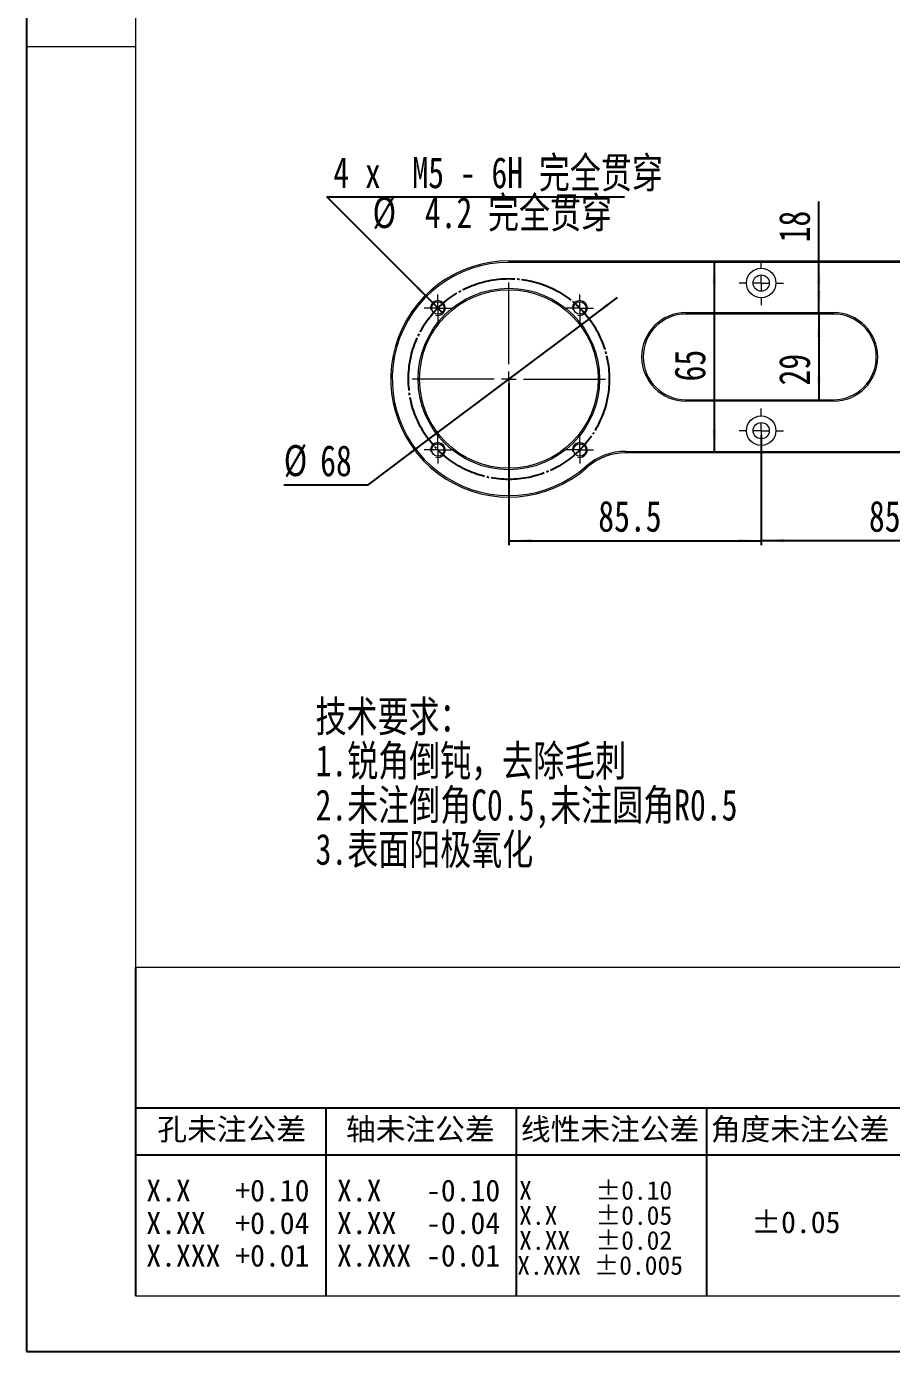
# Model space of a CAD drawing. Header units: millimetres. Extents: x 12 to 1160, y 8 to 1479.
# Drawn here: x 12 to 501, y 8 to 756 of the extents above; entities that cross this region are included whole.
import ezdxf

# ---------------------------------------------------------------- set-up
doc = ezdxf.new("R2010")
doc.units = ezdxf.units.MM
doc.linetypes.add('SLD-中心线', pattern=[34.29, 30.48, -1.27, 1.27, -1.27])
doc.linetypes.add('SLD-实线', pattern=[0])
for name, color, linetype in [('FORMAT', 7, 'SLD-实线'), ('SLD-0', 179, 'SLD-实线'), ('中心线层', 1, 'SLD-中心线'), ('图框', 7, 'SLD-实线'), ('标注层', 96, 'SLD-实线')]:
    doc.layers.add(name, color=color, linetype=linetype)
doc.layers.add('粗实线', color=7, linetype='SLD-实线', lineweight=15)
doc.styles.add('SLDTEXTSTYLE0', font='HYSWLONGFANGSONG.TTF', dxfattribs={"bigfont": 'bigfont'})
doc.styles.add('SLDTEXTSTYLE1', font='SIMSUN.TTC')
doc.styles.add('SLDTEXTSTYLE2', font='SIMSUN.TTC', dxfattribs={"bigfont": 'bigfont'})
doc.styles.add('SLDTEXTSTYLE3', font='HYSWLONGFANGSONG.TTF')
doc.dimstyles.new('SLDDIMSTYLE2', dxfattribs={"dimtxt": 17.5, "dimasz": 13, "dimexe": 0, "dimexo": 0.0625, "dimgap": 4.375, "dimtad": 1, "dimdec": 3, "dimlfac": 3, "dimrnd": 1e-09, "dimzin": 12, "dimdsep": 46, "dimtxsty": 'SLDTEXTSTYLE3', "dimsah": 1, "dimcen": 0.09, "dimadec": 0, "dimazin": 3, "dimtfac": 1, "dimtdec": 3, "dimtofl": 0, "dimtmove": 0, "dimatfit": 3, "dimfxl": 0, "dimfrac": 2, "dimtolj": 1, "dimtzin": 12, "dimarcsym": 0})
doc.dimstyles.new('SLDDIMSTYLE3', dxfattribs={"dimtxt": 17.5, "dimasz": 13, "dimexe": 0, "dimexo": 0.0625, "dimgap": 4.375, "dimtad": 1, "dimdec": 3, "dimlfac": 3, "dimrnd": 1e-09, "dimzin": 12, "dimdsep": 46, "dimtxsty": 'SLDTEXTSTYLE3', "dimsah": 1, "dimcen": 0.09, "dimadec": 0, "dimazin": 3, "dimtfac": 1, "dimtdec": 3, "dimtmove": 0, "dimatfit": 0, "dimfxl": 0, "dimfrac": 2, "dimtolj": 1, "dimtzin": 12, "dimarcsym": 0})
doc.dimstyles.new('SLDDIMSTYLE7', dxfattribs={"dimtxt": 17.5, "dimasz": 13, "dimexe": 0, "dimexo": 0.0625, "dimgap": 4.375, "dimtad": 0, "dimtih": 1, "dimtoh": 1, "dimdec": 0, "dimlfac": 3, "dimrnd": 1e-09, "dimzin": 12, "dimdsep": 46, "dimtxsty": 'SLDTEXTSTYLE3', "dimblk1": 'NONE', "dimsah": 1, "dimcen": 0, "dimadec": 0, "dimazin": 3, "dimtfac": 1, "dimtdec": 3, "dimtmove": 0, "dimatfit": 3, "dimldrblk": 'NONE', "dimfxl": 0, "dimfrac": 2, "dimtolj": 1, "dimtzin": 12, "dimarcsym": 0})
doc.dimstyles.new('SLDDIMSTYLE9', dxfattribs={"dimtxt": 17.5, "dimasz": 13, "dimexe": 0, "dimexo": 0.0625, "dimgap": 4.375, "dimtad": 0, "dimtih": 1, "dimtoh": 1, "dimdec": 3, "dimlfac": 3, "dimrnd": 1e-09, "dimzin": 12, "dimdsep": 46, "dimtxsty": 'SLDTEXTSTYLE3', "dimsah": 1, "dimcen": 0, "dimadec": 0, "dimazin": 3, "dimtfac": 1, "dimtdec": 3, "dimtmove": 0, "dimatfit": 3, "dimfxl": 0, "dimfrac": 2, "dimtolj": 1, "dimtzin": 12, "dimarcsym": 0})

# ---------------------------------------------------------------- blocks, each defined once
blk = doc.blocks.new('SW_NOTE_0')
at = {"layer": 'SLD-0', "color": 0, "char_height": 17.5, "attachment_point": 1, "style": 'SLDTEXTSTYLE0'}
for s, insert in [('\\M+18B5A术\\M+19776\\M+18B81\\M+18146', (0, 22.56)), ('1.锐\\M+18A70\\M+1937C钝\\M+18143\\M+18B8E\\M+18F9C\\M+196D1\\M+18E68', (0, -2.44)), ('2.\\M+196A2\\M+1928D\\M+1937C\\M+18A70C0.5,\\M+196A2\\M+1928D圆\\M+18A70R0.5', (0, -27.44)), ('3.\\M+1955C\\M+196CA阳极氧\\M+189BB', (0, -52.44))]:
    blk.add_mtext(s, dxfattribs=dict(at, insert=insert))
blk = doc.blocks.new('SW_NOTE_1')
at = {"layer": 'FORMAT', "color": 0, "char_height": 12.3125, "attachment_point": 2, "style": 'SLDTEXTSTYLE1'}
for s, insert in [('X.X   +0.10', (38.09, 14.33)), ('X.XX  +0.04', (38.09, -4.07)), ('X.XXX +0.01', (38.09, -22.46))]:
    blk.add_mtext(s, dxfattribs=dict(at, insert=insert))
blk = doc.blocks.new('SW_NOTE_2')
at = {"layer": 'FORMAT', "color": 0, "char_height": 12.3125, "attachment_point": 2, "style": 'SLDTEXTSTYLE1'}
for s, insert in [('X.X   -0.10', (38.09, 14.33)), ('X.XX  -0.04', (38.09, -4.07)), ('X.XXX -0.01', (38.09, -22.46))]:
    blk.add_mtext(s, dxfattribs=dict(at, insert=insert))
blk = doc.blocks.new('SW_NOTE_3')
at = {"layer": 'FORMAT', "color": 0, "char_height": 10.5833, "attachment_point": 2, "style": 'SLDTEXTSTYLE1'}
for s, insert in [('X     ±0.10', (35.88, 12.32)), ('X.X   ±0.05', (35.88, -1.8)), ('X.XX  ±0.02', (35.88, -15.91)), (' X.XXX ±0.005', (34.78, -30.02))]:
    blk.add_mtext(s, dxfattribs=dict(at, insert=insert))
blk = doc.blocks.new('_D_35')
at = {"layer": '标注层'}
for p, q in [((330.17, 590.55), (346.16, 602.56)), ((330.17, 590.55), (239.55, 522.5)), ((239.55, 522.5), (205.06, 496.6)), ((205.06, 496.6), (157.77, 496.6))]:
    blk.add_line(p, q, dxfattribs=at)
for points in [[(330.17, 590.55), (341.17, 597.56), (339.96, 599.16)], [(239.55, 522.5), (228.55, 515.49), (229.75, 513.89)]]:
    blk.add_solid(points, dxfattribs=at)
at = {"layer": '标注层', "char_height": 17.5, "attachment_point": 1, "style": 'SLDTEXTSTYLE3'}
for s, insert in [('%%c', (157.77, 519.23, 0.17)), ('68', (178.34, 519.16, 0.17))]:
    blk.add_mtext(s, dxfattribs=dict(at, insert=insert))
blk = doc.blocks.new('_D_38')
at = {"layer": '标注层'}
for p, q in [((427.36, 524.86), (427.36, 462.76)), ((569.02, 524.86), (569.02, 462.76)), ((569.02, 465.26), (427.36, 465.26))]:
    blk.add_line(p, q, dxfattribs=at)
for points in [[(427.36, 465.26), (440.36, 464.26), (440.36, 466.26)], [(569.02, 465.26), (556.02, 466.26), (556.02, 464.26)]]:
    blk.add_solid(points, dxfattribs=at)
at = {"layer": '标注层', "insert": (488.19, 487.82, 0.17), "char_height": 17.5, "attachment_point": 1, "style": 'SLDTEXTSTYLE3'}
blk.add_mtext('85', dxfattribs=at)
blk = doc.blocks.new('_D_39')
at = {"layer": '标注层'}
for p, q in [((284.86, 554.02), (284.86, 462.76)), ((427.36, 524.86), (427.36, 462.76)), ((284.86, 465.26), (427.36, 465.26))]:
    blk.add_line(p, q, dxfattribs=at)
for points in [[(284.86, 465.26), (297.86, 464.26), (297.86, 466.26)], [(427.36, 465.26), (414.36, 466.26), (414.36, 464.26)]]:
    blk.add_solid(points, dxfattribs=at)
at = {"layer": '标注层', "insert": (335.36, 487.82, 0.17), "char_height": 17.5, "attachment_point": 1, "style": 'SLDTEXTSTYLE3'}
blk.add_mtext('85.5', dxfattribs=at)
blk = doc.blocks.new('_D_41')
at = {"layer": '标注层'}
for p, q in [((242.31, 599.07), (182.01, 659.39)), ((182.01, 659.39), (350.21, 659.39)), ((247.26, 594.12), (242.31, 599.07))]:
    blk.add_line(p, q, dxfattribs=at)
blk.add_solid([(242.31, 599.07), (233.83, 608.97), (232.42, 607.56)], dxfattribs=at)
at = {"layer": '标注层', "char_height": 17.5, "attachment_point": 1}
for s, insert, style in [('4 x  M5 - 6H \\M+18AAE\\M+19153贯\\M+190FA', (185.76, 681.78, 0.17), 'SLDTEXTSTYLE0'), ('%%c', (207.92, 659.28, 0.17), 'SLDTEXTSTYLE3'), (' 4.2 \\M+18AAE\\M+19153贯\\M+190FA', (228.49, 659.21, 0.17), 'SLDTEXTSTYLE0')]:
    blk.add_mtext(s, dxfattribs=dict(at, insert=insert, style=style))
blk = doc.blocks.new('_NONE')
blk = doc.blocks.new('_D_42')
at = {"layer": '标注层'}
for p, q in [((459.92, 623.19), (459.92, 656.67)), ((459.92, 593.19), (459.92, 623.19))]:
    blk.add_line(p, q, dxfattribs=at)
for points in [[(459.92, 623.19), (458.92, 610.19), (460.92, 610.19)], [(459.92, 593.19), (460.92, 606.19), (458.92, 606.19)]]:
    blk.add_solid(points, dxfattribs=at)
at = {"layer": '标注层', "insert": (437.37, 633.68, 0.17), "char_height": 17.5, "attachment_point": 1, "rotation": 90, "style": 'SLDTEXTSTYLE3'}
blk.add_mtext('18', dxfattribs=at)
blk = doc.blocks.new('_D_43')
at = {"layer": '标注层'}
blk.add_line((459.92, 593.19), (459.92, 544.86), dxfattribs=at)
for points in [[(459.92, 593.19), (458.92, 580.19), (460.92, 580.19)], [(459.92, 544.86), (460.92, 557.86), (458.92, 557.86)]]:
    blk.add_solid(points, dxfattribs=at)
at = {"layer": '标注层', "insert": (437.37, 552.88, 0.17), "char_height": 17.5, "attachment_point": 1, "rotation": 90, "style": 'SLDTEXTSTYLE3'}
blk.add_mtext('29', dxfattribs=at)
blk = doc.blocks.new('_D_44')
at = {"layer": '标注层'}
blk.add_line((400.87, 623.19), (400.87, 514.86), dxfattribs=at)
for points in [[(400.87, 623.19), (399.87, 610.19), (401.87, 610.19)], [(400.87, 514.86), (401.87, 527.86), (399.87, 527.86)]]:
    blk.add_solid(points, dxfattribs=at)
at = {"layer": '标注层', "insert": (378.31, 555.17, 0.17), "char_height": 17.5, "attachment_point": 1, "rotation": 90, "style": 'SLDTEXTSTYLE3'}
blk.add_mtext('65', dxfattribs=at)
blk = doc.blocks.new('SW_CENTERMARKSYMBOL_9')
at = {"color": 0, "linetype": 'SLD-实线', "lineweight": 0}
for p, q in [((0, 8.33), (0, 54.58)), ((-8.33, 0), (-54.58, 0)), ((0, 0), (-4.17, 0)), ((0, 0), (0, 4.17)), ((0, 0), (0, -4.17)), ((0, 0), (4.17, 0)), ((8.33, 0), (54.58, 0)), ((0, -8.33), (0, -54.58))]:
    blk.add_line(p, q, dxfattribs=at)
blk = doc.blocks.new('SW_CENTERMARKSYMBOL_14')
at = {"color": 0, "linetype": 'SLD-实线', "lineweight": 0}
for p, q in [((0, 4.17), (0, 7.67)), ((-4.17, 0), (-7.67, 0)), ((0, 0), (-4.17, 0)), ((0, 0), (0, 4.17)), ((0, 0), (0, -4.17)), ((0, 0), (4.17, 0)), ((4.17, 0), (7.67, 0)), ((0, -4.17), (0, -7.67))]:
    blk.add_line(p, q, dxfattribs=at)
blk = doc.blocks.new('SW_CENTERMARKSYMBOL_15')
at = {"color": 0, "linetype": 'SLD-实线', "lineweight": 0}
for p, q in [((0, 4.17), (0, 7.67)), ((-4.17, 0), (-7.67, 0)), ((0, 0), (-4.17, 0)), ((0, 0), (0, 4.17)), ((0, 0), (0, -4.17)), ((0, 0), (4.17, 0)), ((4.17, 0), (7.67, 0)), ((0, -4.17), (0, -7.67))]:
    blk.add_line(p, q, dxfattribs=at)
blk = doc.blocks.new('SW_CENTERMARKSYMBOL_16')
at = {"color": 0, "linetype": 'SLD-实线', "lineweight": 0}
for p, q in [((0, 4.17), (0, 7.67)), ((-4.17, 0), (-7.67, 0)), ((0, 0), (-4.17, 0)), ((0, 0), (0, 4.17)), ((0, 0), (0, -4.17)), ((0, 0), (4.17, 0)), ((4.17, 0), (7.67, 0)), ((0, -4.17), (0, -7.67))]:
    blk.add_line(p, q, dxfattribs=at)
blk = doc.blocks.new('SW_CENTERMARKSYMBOL_17')
at = {"color": 0, "linetype": 'SLD-实线', "lineweight": 0}
for p, q in [((0, 4.17), (0, 7.67)), ((-4.17, 0), (-7.67, 0)), ((0, 0), (-4.17, 0)), ((0, 0), (0, 4.17)), ((0, 0), (0, -4.17)), ((0, 0), (4.17, 0)), ((4.17, 0), (7.67, 0)), ((0, -4.17), (0, -7.67))]:
    blk.add_line(p, q, dxfattribs=at)
blk = doc.blocks.new('SW_CENTERMARKSYMBOL_20')
at = {"color": 0, "linetype": 'SLD-实线', "lineweight": 0}
for p, q in [((0, 8.33), (0, 12.5)), ((-8.33, 0), (-12.5, 0)), ((0, 0), (-4.17, 0)), ((0, 0), (0, 4.17)), ((0, 0), (0, -4.17)), ((0, 0), (4.17, 0)), ((8.33, 0), (12.5, 0)), ((0, -8.33), (0, -12.5))]:
    blk.add_line(p, q, dxfattribs=at)
blk = doc.blocks.new('SW_CENTERMARKSYMBOL_21')
at = {"color": 0, "linetype": 'SLD-实线', "lineweight": 0}
for p, q in [((0, 8.33), (0, 12.5)), ((-8.33, 0), (-12.5, 0)), ((0, 0), (-4.17, 0)), ((0, 0), (0, 4.17)), ((0, 0), (0, -4.17)), ((0, 0), (4.17, 0)), ((8.33, 0), (12.5, 0)), ((0, -8.33), (0, -12.5))]:
    blk.add_line(p, q, dxfattribs=at)

msp = doc.modelspace()

# ---------------------------------------------------------------- linework, layer by layer
at = {"color": 7, "linetype": 'SLD-实线', "lineweight": 15}
for p, q in [((284.85786, 623.1911), (711.52454, 623.1911)), ((284.85786, 623.1911), (284.85786, 622.35777)), ((711.52454, 622.35777), (284.85786, 622.35777)), ((384.85786, 594.02444), (468.1912, 594.02444)), ((384.85786, 594.02444), (384.85786, 593.1911)), ((468.1912, 593.1911), (384.85786, 593.1911)), ((468.1912, 594.02444), (468.1912, 593.1911)), ((384.85786, 544.85777), (384.85786, 544.02444)), ((384.85786, 544.85777), (468.1912, 544.85777)), ((468.1912, 544.02444), (384.85786, 544.02444)), ((468.1912, 544.85777), (468.1912, 544.02444)), ((351.00165, 515.6911), (645.38075, 515.6911)), ((351.00165, 514.85777), (351.00165, 515.6911)), ((645.38075, 514.85777), (351.00165, 514.85777))]:
    msp.add_line(p, q, dxfattribs=at)
at = {"color": 7, "linetype": 'SLD-实线', "lineweight": 15, "flags": 128}
msp.add_lwpolyline([(328.95372, 506.52444), (328.94313, 506.53644), (328.91176, 506.57201), (328.86082, 506.62977), (328.79228, 506.70749), (328.70876, 506.8022), (328.61345, 506.91026), (328.51006, 507.0275), (328.40253, 507.14943)], dxfattribs=at)
at = {"color": 7, "linetype": 'SLD-实线', "lineweight": 15}
for centre, radius in [((427.35787, 610.6911), 8.33333), ((427.35787, 610.6911), 4.58333), ((284.85787, 556.52443), 51.25), ((284.85787, 556.52443), 50.41667), ((244.78848, 596.59382), 3.5), ((324.92725, 596.59382), 3.5), ((427.35787, 527.35777), 8.33333), ((427.35787, 527.35777), 4.58333), ((244.78848, 516.45505), 3.5), ((324.92725, 516.45505), 3.5)]:
    msp.add_circle(centre, radius, dxfattribs=at)
for centre, radius, start, end in [((284.85787, 556.52443), 66.66667, 90, 311.40962211), ((284.85787, 556.52443), 65.83333, 90, 311.40962211), ((384.85787, 569.02443), 25, 90, 270), ((384.85787, 569.02443), 24.16667, 90, 270), ((468.1912, 569.02443), 25, 270, 90), ((468.1912, 569.02443), 24.16667, 270, 90), ((351.00165, 481.52443), 34.16667, 90, 131.40962211), ((351.00165, 481.52443), 33.33333, 90, 131.40962211)]:
    msp.add_arc(centre, radius, start, end, dxfattribs=at)
at = {"color": 7, "linetype": 'SLD-实线', "lineweight": 0}
for centre in [(244.78848, 596.59382), (324.92725, 596.59382), (244.78848, 516.45505), (324.92725, 516.45505)]:
    msp.add_arc(centre, 4.16667, 255, 195, dxfattribs=at)
at = {"layer": 'FORMAT'}
for p, q in [((74, 224.5), (74, 39)), ((74, 145), (1009, 145)), ((181.5, 145), (181.5, 39)), ((289, 145), (289, 39)), ((396.5, 145), (396.5, 39)), ((74, 118.5), (1009, 118.5))]:
    msp.add_line(p, q, dxfattribs=at)
at = {"layer": '中心线层', "linetype": 'SLD-中心线'}
msp.add_circle((284.85787, 556.52443), 56.66667, dxfattribs=at)
at = {"layer": '图框'}
for p, q in [((12.5, 1479), (12.5, 7.5)), ((12.5, 7.5), (1039, 7.5))]:
    msp.add_line(p, q, dxfattribs=at)
at = {"layer": '粗实线'}
for p, q in [((74, 1449), (74, 39)), ((74, 744), (12.5, 744)), ((74, 224.5), (1009, 224.5)), ((74, 39), (1009, 39)), ((74, 39), (1009, 39))]:
    msp.add_line(p, q, dxfattribs=at)

# ---------------------------------------------------------------- block references
at = {"color": 7, "linetype": 'Continuous', "lineweight": 0}
for name, p in [('SW_CENTERMARKSYMBOL_20', (427.35787, 610.6911)), ('SW_CENTERMARKSYMBOL_9', (284.85787, 556.52443)), ('SW_CENTERMARKSYMBOL_16', (244.78848, 596.59382)), ('SW_CENTERMARKSYMBOL_14', (324.92725, 596.59382)), ('SW_CENTERMARKSYMBOL_21', (427.35787, 527.35777)), ('SW_CENTERMARKSYMBOL_17', (244.78848, 516.45505)), ('SW_CENTERMARKSYMBOL_15', (324.92725, 516.45505))]:
    msp.add_blockref(name, p, dxfattribs=at)
at = {"layer": 'FORMAT'}
for name, p in [('SW_NOTE_3', (298.00616, 91.44105)), ('SW_NOTE_1', (88.12127, 90.23155)), ('SW_NOTE_2', (195.81416, 90.23155))]:
    msp.add_blockref(name, p, dxfattribs=at)
at = {"layer": 'SLD-0'}
msp.add_blockref('SW_NOTE_0', (175.74283, 352.22879), dxfattribs=at)

# ---------------------------------------------------------------- texts
at = {"layer": 'FORMAT', "char_height": 12.3125, "attachment_point": 2}
for s, insert, style in [('\\M+18D45\\M+196A2\\M+1928D\\M+18CF6\\M+18DB7', (128.38048, 139.15151), 'SLDTEXTSTYLE2'), ('轴\\M+196A2\\M+1928D\\M+18CF6\\M+18DB7', (234.86158, 139.15151), 'SLDTEXTSTYLE2'), ('线\\M+190AB\\M+196A2\\M+1928D\\M+18CF6\\M+18DB7', (342.04483, 139.15151), 'SLDTEXTSTYLE2'), ('\\M+18A70\\M+19378\\M+196A2\\M+1928D\\M+18CF6\\M+18DB7', (449.29575, 139.15151), 'SLDTEXTSTYLE2'), ('±0.05', (446.95206, 86.68895), 'SLDTEXTSTYLE1')]:
    msp.add_mtext(s, dxfattribs=dict(at, insert=insert, style=style))

# ---------------------------------------------------------------- dimensions: what is measured, and where the dimension line sits
at = {"layer": '标注层'}
dim = msp.add_diameter_dim_2p(p1=(247.26302, 594.1186), p2=(242.31395, 599.06903), text='<> x  M5 - 6H 完全贯穿\\P%%c 4.2 完全贯穿\\P', dimstyle='SLDDIMSTYLE7', override={"dimpost": '<>'}, dxfattribs=at)
dim.commit()
dim.dimension.update_dxf_attribs({"geometry": '_D_41', "text_midpoint": (267.98093, 658.76738), "dimtype": 163})
for base, p1, p2, dimstyle, picture, middle in [((459.92445, 623.1911), (468.1912, 593.1911), (284.85787, 623.1911), 'SLDDIMSTYLE3', '_D_42', (459.92445, 645.17752)), ((400.86834, 514.85777), (284.85787, 623.1911), (351.00165, 514.85777), 'SLDDIMSTYLE2', '_D_44', (400.86834, 566.67109)), ((459.92445, 544.85777), (468.1912, 593.1911), (468.1912, 544.85777), 'SLDDIMSTYLE2', '_D_43', (459.92445, 564.37183))]:
    dim = msp.add_linear_dim(base=base, p1=p1, p2=p2, angle=90, dimstyle=dimstyle, dxfattribs=at)
    dim.commit()
    dim.dimension.update_dxf_attribs({"geometry": picture, "text_midpoint": middle, "dimtype": 160})
dim = msp.add_diameter_dim_2p(p1=(239.54624, 522.49551), p2=(330.16949, 590.55336), dimstyle='SLDDIMSTYLE9', dxfattribs=at)
dim.commit()
dim.dimension.update_dxf_attribs({"geometry": '_D_35', "text_midpoint": (179.53923, 510.02202), "dimtype": 163})
for p1, picture, middle in [((284.85787, 556.52443), '_D_39', (354.52124, 465.25972)), ((569.02453, 527.35777), '_D_38', (499.688, 465.25972))]:
    dim = msp.add_linear_dim(base=(427.35787, 465.25972), p1=p1, p2=(427.35787, 527.35777), dimstyle='SLDDIMSTYLE2', dxfattribs=at)
    dim.commit()
    dim.dimension.update_dxf_attribs({"geometry": picture, "text_midpoint": middle, "dimtype": 160})

doc.saveas('drawing.dxf')
